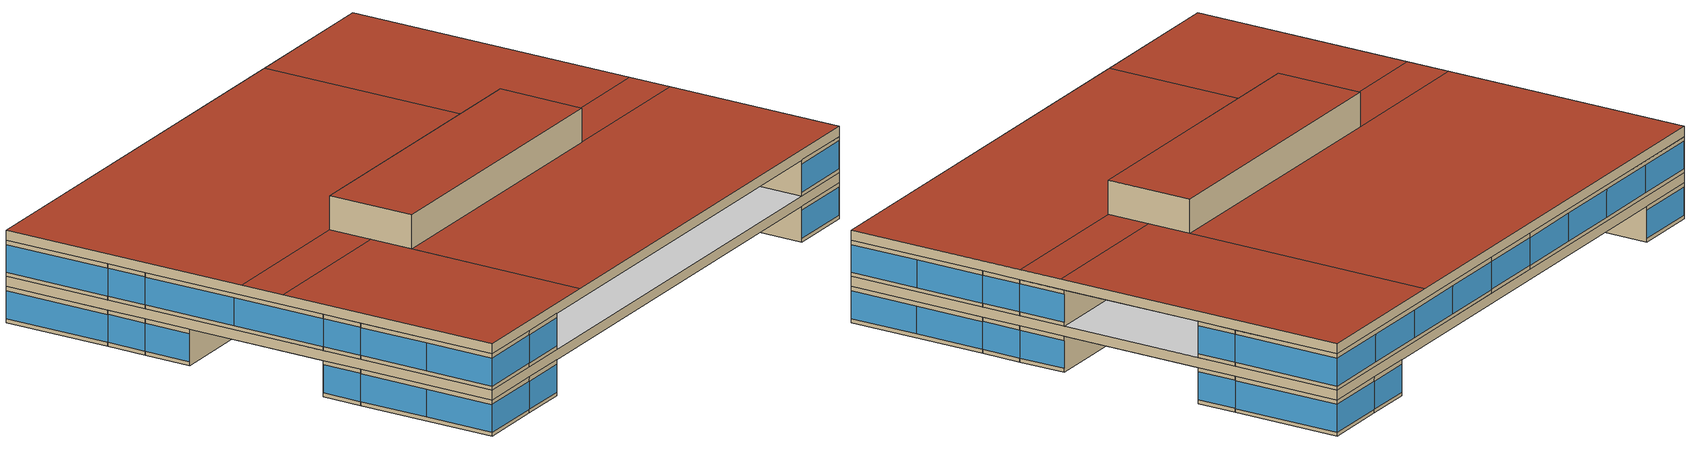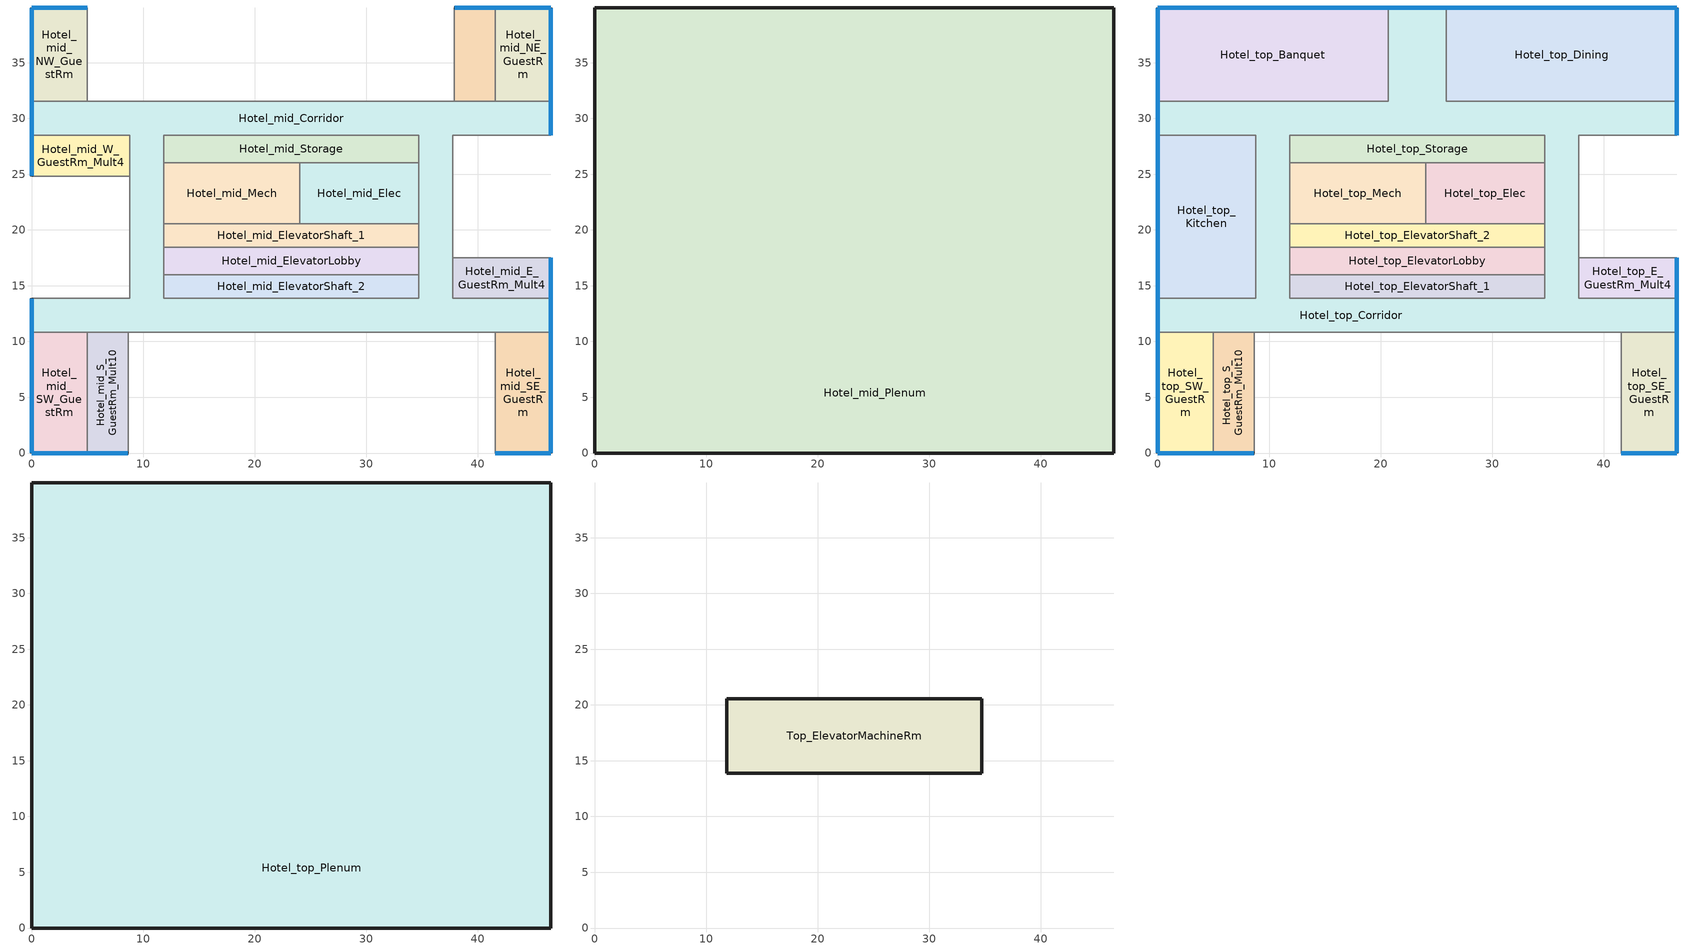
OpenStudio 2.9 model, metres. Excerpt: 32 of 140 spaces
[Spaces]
Hotel_mid_Corridor
 floor adiabatic: 34.72,13.85 34.72,10.81 0,10.81 0,13.85 z23.77; 11.86,21.17 11.86,13.85 8.81,13.85 8.81,21.17 z23.77; 37.76,28.48 37.76,21.17 34.72,21.17 34.72,28.48 z23.77; 46.57,13.85 46.57,10.81 34.72,10.81 34.72,13.85 z23.77; 37.76,21.17 37.76,13.85 34.72,13.85 34.72,21.17 z23.77; 11.86,28.48 11.86,21.17 8.81,21.17 8.81,28.48 z23.77; 46.57,31.53 46.57,28.48 0,28.48 0,31.53 z23.77
 wall outside: 0,13.85 0,10.81 / 0,31.53 0,28.48 / 46.57,28.48 46.57,31.53 / 46.57,10.81 46.57,13.85 z23.77:26.52
 wall adiabatic: 8.81,24.83 8.81,13.85 0,13.85 / 37.92,31.53 5,31.53 / 8.66,10.81 41.57,10.81 / 37.76,17.51 37.76,28.48 46.57,28.48 z23.77:26.52
 wall to Hotel_mid_ElevatorLobby: 34.72,18.43 34.72,15.99 / 11.86,15.99 11.86,18.43 z23.77:26.52
 wall to Hotel_mid_SW_GuestRm: 0,10.81 5,10.81 z23.77:26.52
 wall to Hotel_mid_ElevatorShaft_1: 11.86,18.43 11.86,20.56 / 34.72,20.56 34.72,18.43 z23.77:26.52
 wall to Hotel_mid_NE_GuestRm: 46.57,31.53 41.57,31.53 z23.77:26.52
 wall to Hotel_mid_ElevatorShaft_2: 34.72,15.99 34.72,13.85 11.86,13.85 11.86,15.99 z23.77:26.52
 wall to Hotel_mid_Storage: 11.86,26.05 11.86,28.48 34.72,28.48 34.72,26.05 z23.77:26.52
 wall to Hotel_mid_Elec: 34.72,26.05 34.72,20.56 z23.77:26.52
 wall to Hotel_mid_Mech: 11.86,20.56 11.86,26.05 z23.77:26.52
 wall to Hotel_mid_SE_GuestRm: 41.57,10.81 46.57,10.81 z23.77:26.52
 wall to Hotel_mid_NW_GuestRm: 5,31.53 0,31.53 z23.77:26.52
 wall to Hotel_mid_W_GuestRm_Mult4: 0,28.48 8.81,28.48 8.81,24.83 z23.77:26.52
 wall to Hotel_mid_E_GuestRm_Mult4: 46.57,13.85 37.76,13.85 37.76,17.51 z23.77:26.52
 wall to Hotel_mid_S_GuestRm_Mult10: 5,10.81 8.66,10.81 z23.77:26.52
 wall to Hotel_mid_N_GuestRm_Mult10: 41.57,31.53 37.92,31.53 z23.77:26.52
 window: 0,31.52 0,28.5 / 46.57,28.5 46.57,31.52 / 0,13.84 0,10.82 / 46.57,10.82 46.57,13.84 z24.07:26.2
 ceiling adiabatic: 46.57,10.81 46.57,13.85 11.86,13.85 11.86,10.81 z26.52; 11.86,10.81 11.86,13.85 0,13.85 0,10.81 z26.52; 11.86,13.85 11.86,21.17 8.81,21.17 8.81,13.85 z26.52; 46.57,28.48 46.57,31.53 0,31.53 0,28.48 z26.52; 11.86,21.17 11.86,28.48 8.81,28.48 8.81,21.17 z26.52; 37.76,13.85 37.76,21.17 34.72,21.17 34.72,13.85 z26.52; 37.76,21.17 37.76,28.48 34.72,28.48 34.72,21.17 z26.52
Hotel_mid_NW_GuestRm
 floor adiabatic: 5,39.9 5,31.53 0,31.53 0,39.9 z23.77
 wall outside: 5,39.9 0,39.9 0,31.53 z23.77:26.52
 wall adiabatic: 5,31.53 5,39.9 z23.77:26.52
 window: 0,39.88 0,31.55 z24.07:26.18; 4.98,39.9 0.01,39.9 z24.07:26.19
 ceiling adiabatic: 5,31.53 5,39.9 0,39.9 0,31.53 z26.52
Hotel_mid_N_GuestRm_Mult10
 floor adiabatic: 41.57,39.9 41.57,31.53 37.92,31.53 37.92,39.9 z23.77
 wall outside: 41.57,39.9 37.92,39.9 z23.77:26.52
 wall adiabatic: 37.92,39.9 37.92,31.53 z23.77:26.52
 wall to Hotel_mid_NE_GuestRm: 41.57,31.53 41.57,39.9 z23.77:26.52
 window: 41.56,39.9 37.93,39.9 z24.07:26.19
 ceiling adiabatic: 41.57,31.53 41.57,39.9 37.92,39.9 37.92,31.53 z26.52
Hotel_mid_S_GuestRm_Mult10
 floor adiabatic: 8.66,10.81 8.66,0 5,0 5,10.81 z23.77
 wall outside: 5,0 8.66,0 z23.77:26.52
 wall to Hotel_mid_SW_GuestRm: 5,10.81 5,0 z23.77:26.52
 wall adiabatic: 8.66,0 8.66,10.81 z23.77:26.52
 window: 5.01,0 8.64,0 z24.07:26.19
 ceiling adiabatic: 8.66,0 8.66,10.81 5,10.81 5,0 z26.52
Hotel_mid_ElevatorShaft_1
 floor adiabatic: 34.72,20.56 34.72,18.43 11.86,18.43 11.86,20.56 z23.77
 wall to Hotel_mid_ElevatorLobby: 11.86,18.43 34.72,18.43 z23.77:26.52
 wall to Hotel_mid_Mech: 24.05,20.56 11.86,20.56 z23.77:26.52
 wall to Hotel_mid_Elec: 34.72,20.56 24.05,20.56 z23.77:26.52
 ceiling adiabatic: 34.72,18.43 34.72,20.56 11.86,20.56 11.86,18.43 z26.52
Hotel_mid_Storage
 floor adiabatic: 34.72,28.48 34.72,26.05 11.86,26.05 11.86,28.48 z23.77
 wall to Hotel_mid_Mech: 11.86,26.05 24.05,26.05 z23.77:26.52
 wall to Hotel_mid_Elec: 24.05,26.05 34.72,26.05 z23.77:26.52
 ceiling adiabatic: 34.72,26.05 34.72,28.48 11.86,28.48 11.86,26.05 z26.52
Hotel_mid_ElevatorShaft_2
 floor adiabatic: 34.72,15.99 34.72,13.85 11.86,13.85 11.86,15.99 z23.77
 wall to Hotel_mid_ElevatorLobby: 34.72,15.99 11.86,15.99 z23.77:26.52
 ceiling adiabatic: 34.72,13.85 34.72,15.99 11.86,15.99 11.86,13.85 z26.52
Hotel_mid_SW_GuestRm
 floor adiabatic: 5,10.81 5,0 0,0 0,10.81 z23.77
 wall outside: 0,10.81 0,0 5,0 z23.77:26.52
 window: 0,10.79 0,5.4 / 0,5.4 0,0.02 z24.08:26.18; 0.01,0 4.98,0 z24.07:26.19
 ceiling adiabatic: 5,0 5,10.81 0,10.81 0,0 z26.52
Hotel_mid_ElevatorLobby
 floor adiabatic: 34.72,18.43 34.72,15.99 11.86,15.99 11.86,18.43 z23.77
 ceiling adiabatic: 34.72,15.99 34.72,18.43 11.86,18.43 11.86,15.99 z26.52
Hotel_mid_W_GuestRm_Mult4
 floor adiabatic: 8.81,28.48 8.81,24.83 0,24.83 0,28.48 z23.77
 wall outside: 0,28.48 0,24.83 z23.77:26.52
 wall adiabatic: 0,24.83 8.81,24.83 z23.77:26.52
 window: 0,28.47 0,24.84 z24.07:26.19
 ceiling adiabatic: 8.81,24.83 8.81,28.48 0,28.48 0,24.83 z26.52
Hotel_mid_Elec
 floor adiabatic: 34.72,26.05 34.72,20.56 24.05,20.56 24.05,26.05 z23.77
 wall to Hotel_mid_Mech: 24.05,26.05 24.05,20.56 z23.77:26.52
 ceiling adiabatic: 34.72,20.56 34.72,26.05 24.05,26.05 24.05,20.56 z26.52
Hotel_mid_NE_GuestRm
 floor adiabatic: 46.57,39.9 46.57,31.53 41.57,31.53 41.57,39.9 z23.77
 wall outside: 46.57,31.53 46.57,39.9 41.57,39.9 z23.77:26.52
 window: 46.56,39.9 41.59,39.9 z24.07:26.19; 46.57,31.55 46.57,39.88 z24.07:26.18
 ceiling adiabatic: 46.57,31.53 46.57,39.9 41.57,39.9 41.57,31.53 z26.52
Hotel_mid_SE_GuestRm
 floor adiabatic: 46.57,10.81 46.57,0 41.57,0 41.57,10.81 z23.77
 wall outside: 41.57,0 46.57,0 46.57,10.81 z23.77:26.52
 wall adiabatic: 41.57,10.81 41.57,0 z23.77:26.52
 window: 41.59,0 46.56,0 z24.07:26.19; 46.57,0.02 46.57,5.4 / 46.57,5.4 46.57,10.79 z24.08:26.18
 ceiling adiabatic: 46.57,0 46.57,10.81 41.57,10.81 41.57,0 z26.52
Hotel_mid_E_GuestRm_Mult4
 floor adiabatic: 46.57,17.51 46.57,13.85 37.76,13.85 37.76,17.51 z23.77
 wall outside: 46.57,13.85 46.57,17.51 z23.77:26.52
 wall adiabatic: 46.57,17.51 37.76,17.51 z23.77:26.52
 window: 46.57,13.87 46.57,17.5 z24.07:26.19
 ceiling adiabatic: 46.57,13.85 46.57,17.51 37.76,17.51 37.76,13.85 z26.52
Hotel_mid_Mech
 floor adiabatic: 24.05,26.05 24.05,20.56 11.86,20.56 11.86,26.05 z23.77
 ceiling adiabatic: 24.05,20.56 24.05,26.05 11.86,26.05 11.86,20.56 z26.52
Hotel_mid_Plenum
 floor adiabatic: 46.57,28.48 46.57,17.51 37.76,17.51 37.76,28.48 z26.52; 34.72,26.05 34.72,20.56 24.05,20.56 24.05,26.05 z26.52; 34.72,18.43 34.72,15.99 11.86,15.99 11.86,18.43 z26.52; 41.57,10.81 41.57,0 8.66,0 8.66,10.81 z26.52; 37.92,39.9 37.92,31.53 5,31.53 5,39.9 z26.52; 5,39.9 5,31.53 0,31.53 0,39.9 z26.52; 46.57,17.51 46.57,13.85 37.76,13.85 37.76,17.51 z26.52; 34.72,20.56 34.72,18.43 11.86,18.43 11.86,20.56 z26.52; 34.72,28.48 34.72,26.05 11.86,26.05 11.86,28.48 z26.52; 11.86,28.48 11.86,21.17 8.81,21.17 8.81,28.48 z26.52; 46.57,13.85 46.57,10.81 34.72,10.81 34.72,13.85 z26.52; 24.05,26.05 24.05,20.56 11.86,20.56 11.86,26.05 z26.52; 41.57,39.9 41.57,31.53 37.92,31.53 37.92,39.9 z26.52; 46.57,10.81 46.57,0 41.57,0 41.57,10.81 z26.52; 46.57,39.9 46.57,31.53 41.57,31.53 41.57,39.9 z26.52; 46.57,31.53 46.57,28.48 0,28.48 0,31.53 z26.52; 11.86,21.17 11.86,13.85 8.81,13.85 8.81,21.17 z26.52; 8.81,28.48 8.81,24.83 0,24.83 0,28.48 z26.52; 34.72,15.99 34.72,13.85 11.86,13.85 11.86,15.99 z26.52; 37.76,28.48 37.76,21.17 34.72,21.17 34.72,28.48 z26.52; 5,10.81 5,0 0,0 0,10.81 z26.52; 34.72,13.85 34.72,10.81 0,10.81 0,13.85 z26.52; 8.66,10.81 8.66,0 5,0 5,10.81 z26.52; 37.76,21.17 37.76,13.85 34.72,13.85 34.72,21.17 z26.52; 8.81,24.83 8.81,13.85 0,13.85 0,24.83 z26.52
 wall outside: 46.57,0 46.57,39.9 0,39.9 0,0 46.57,0 z26.52:27.28
 ceiling adiabatic: 24.05,20.56 24.05,26.05 11.86,26.05 11.86,20.56 z27.28; 34.72,13.85 34.72,15.99 11.86,15.99 11.86,13.85 z27.28; 8.66,0 8.66,10.81 5,10.81 5,0 z27.28; 34.72,18.43 34.72,20.56 11.86,20.56 11.86,18.43 z27.28; 11.86,13.85 11.86,21.17 8.81,21.17 8.81,13.85 z27.28; 11.86,21.17 11.86,28.48 8.81,28.48 8.81,21.17 z27.28; 8.81,13.85 8.81,28.48 0,28.48 0,13.85 z27.28; 41.57,0 41.57,10.81 8.66,10.81 8.66,0 z27.28; 34.72,15.99 34.72,18.43 11.86,18.43 11.86,15.99 z27.28; 46.57,13.85 46.57,17.51 37.76,17.51 37.76,13.85 z27.28; 20.7,31.53 20.7,39.9 0,39.9 0,31.53 z27.28; 46.57,31.53 46.57,39.9 25.88,39.9 25.88,31.53 z27.28; 46.57,28.48 46.57,31.53 25.88,31.53 25.88,28.48 z27.28; 8.81,28.48 8.81,31.53 0,31.53 0,28.48 z27.28; 37.76,21.17 37.76,28.48 34.72,28.48 34.72,21.17 z27.28; 46.57,17.51 46.57,28.48 37.76,28.48 37.76,17.51 z27.28; 46.57,0 46.57,10.81 41.57,10.81 41.57,0 z27.28; 5,0 5,10.81 0,10.81 0,0 z27.28; 34.72,26.05 34.72,28.48 11.86,28.48 11.86,26.05 z27.28; 46.57,10.81 46.57,13.85 11.86,13.85 11.86,10.81 z27.28; 11.86,10.81 11.86,13.85 0,13.85 0,10.81 z27.28; 25.88,31.53 25.88,39.9 20.7,39.9 20.7,31.53 z27.28; 25.88,28.48 25.88,31.53 8.81,31.53 8.81,28.48 z27.28; 34.72,20.56 34.72,26.05 24.05,26.05 24.05,20.56 z27.28; 37.76,13.85 37.76,21.17 34.72,21.17 34.72,13.85 z27.28
Hotel_top_Dining
 floor adiabatic: 46.57,39.9 46.57,31.53 25.88,31.53 25.88,39.9 z27.28
 wall outside: 46.57,31.53 46.57,39.9 25.88,39.9 z27.28:30.02
 wall to Hotel_top_Corridor: 25.88,39.9 25.88,31.53 46.57,31.53 z27.28:30.02
 window: 46.56,39.9 41.39,39.9 / 41.39,39.9 36.23,39.9 / 36.22,39.9 31.06,39.9 / 31.06,39.9 25.89,39.9 z27.58:29.68; 46.57,31.55 46.57,39.88 z27.58:29.69
 ceiling adiabatic: 46.57,31.53 46.57,39.9 25.88,39.9 25.88,31.53 z30.02
Hotel_top_ElevatorLobby
 floor adiabatic: 34.72,18.43 34.72,15.99 11.86,15.99 11.86,18.43 z27.28
 wall to Hotel_top_ElevatorShaft_1: 11.86,15.99 34.72,15.99 z27.28:30.02
 wall to Hotel_top_ElevatorShaft_2: 34.72,18.43 11.86,18.43 z27.28:30.02
 wall to Hotel_top_Corridor: 11.86,18.43 11.86,15.99 / 34.72,15.99 34.72,18.43 z27.28:30.02
 ceiling adiabatic: 34.72,15.99 34.72,18.43 11.86,18.43 11.86,15.99 z30.02
Hotel_top_E_GuestRm_Mult4
 floor adiabatic: 46.57,17.51 46.57,13.85 37.76,13.85 37.76,17.51 z27.28
 wall outside: 46.57,13.85 46.57,17.51 z27.28:30.02
 wall to Hotel_top_Corridor: 37.76,17.51 37.76,13.85 46.57,13.85 z27.28:30.02
 wall adiabatic: 46.57,17.51 37.76,17.51 z27.28:30.02
 window: 46.57,13.87 46.57,17.5 z27.58:29.7
 ceiling adiabatic: 46.57,13.85 46.57,17.51 37.76,17.51 37.76,13.85 z30.02
Hotel_top_ElevatorShaft_2
 floor adiabatic: 34.72,20.56 34.72,18.43 11.86,18.43 11.86,20.56 z27.28
 wall to Hotel_top_Mech: 24.05,20.56 11.86,20.56 z27.28:30.02
 wall to Hotel_top_Corridor: 34.72,18.43 34.72,20.56 / 11.86,20.56 11.86,18.43 z27.28:30.02
 wall to Hotel_top_Elec: 34.72,20.56 24.05,20.56 z27.28:30.02
 ceiling adiabatic: 34.72,18.43 34.72,20.56 11.86,20.56 11.86,18.43 z30.02
Hotel_top_Corridor
 floor adiabatic: 25.88,39.9 25.88,31.53 20.7,31.53 20.7,39.9 z27.28; 11.86,21.17 11.86,13.85 8.81,13.85 8.81,21.17 z27.28; 37.76,31.53 37.76,28.48 20.7,28.48 20.7,31.53 z27.28; 11.86,28.48 11.86,21.17 8.81,21.17 8.81,28.48 z27.28; 46.57,13.85 46.57,10.81 34.72,10.81 34.72,13.85 z27.28; 20.7,31.53 20.7,28.48 0,28.48 0,31.53 z27.28; 46.57,31.53 46.57,28.48 37.76,28.48 37.76,31.53 z27.28; 37.76,21.17 37.76,13.85 34.72,13.85 34.72,21.17 z27.28; 34.72,13.85 34.72,10.81 0,10.81 0,13.85 z27.28; 37.76,28.48 37.76,21.17 34.72,21.17 34.72,28.48 z27.28
 wall outside: 46.57,10.81 46.57,13.85 / 0,31.53 0,28.48 / 25.88,39.9 20.7,39.9 / 0,13.85 0,10.81 / 46.57,28.48 46.57,31.53 z27.28:30.02
 wall to Hotel_top_Kitchen: 0,28.48 8.81,28.48 8.81,13.85 0,13.85 z27.28:30.02
 wall to Hotel_top_S_GuestRm_Mult10: 5,10.81 8.66,10.81 z27.28:30.02
 wall to Hotel_top_SE_GuestRm: 41.57,10.81 46.57,10.81 z27.28:30.02
 wall to Hotel_top_ElevatorShaft_1: 34.72,15.99 34.72,13.85 11.86,13.85 11.86,15.99 z27.28:30.02
 wall to Hotel_top_Mech: 11.86,20.56 11.86,26.05 z27.28:30.02
 wall adiabatic: 8.66,10.81 41.57,10.81 / 37.76,17.51 37.76,28.48 46.57,28.48 z27.28:30.02
 wall to Hotel_top_Banquet: 20.7,39.9 20.7,31.53 0,31.53 z27.28:30.02
 wall to Hotel_top_Storage: 11.86,26.05 11.86,28.48 34.72,28.48 34.72,26.05 z27.28:30.02
 wall to Hotel_top_SW_GuestRm: 0,10.81 5,10.81 z27.28:30.02
 wall to Hotel_top_Elec: 34.72,26.05 34.72,20.56 z27.28:30.02
 window: 46.57,10.82 46.57,13.84 / 0,31.52 0,28.5 / 46.57,28.5 46.57,31.52 / 0,13.84 0,10.82 z27.58:29.7; 25.86,39.9 20.71,39.9 z27.58:29.69
 ceiling adiabatic: 37.76,13.85 37.76,21.17 34.72,21.17 34.72,13.85 z30.02; 8.81,28.48 8.81,31.53 0,31.53 0,28.48 z30.02; 25.88,31.53 25.88,39.9 20.7,39.9 20.7,31.53 z30.02; 11.86,10.81 11.86,13.85 0,13.85 0,10.81 z30.02; 11.86,13.85 11.86,21.17 8.81,21.17 8.81,13.85 z30.02; 25.88,28.48 25.88,31.53 8.81,31.53 8.81,28.48 z30.02; 46.57,28.48 46.57,31.53 25.88,31.53 25.88,28.48 z30.02; 11.86,21.17 11.86,28.48 8.81,28.48 8.81,21.17 z30.02; 46.57,10.81 46.57,13.85 11.86,13.85 11.86,10.81 z30.02; 37.76,21.17 37.76,28.48 34.72,28.48 34.72,21.17 z30.02
Hotel_top_SE_GuestRm
 floor adiabatic: 46.57,10.81 46.57,0 41.57,0 41.57,10.81 z27.28
 wall outside: 41.57,0 46.57,0 46.57,10.81 z27.28:30.02
 wall adiabatic: 41.57,10.81 41.57,0 z27.28:30.02
 window: 46.57,0.02 46.57,5.4 / 41.59,0 46.56,0 / 46.57,5.4 46.57,10.79 z27.58:29.69
 ceiling adiabatic: 46.57,0 46.57,10.81 41.57,10.81 41.57,0 z30.02
Hotel_top_S_GuestRm_Mult10
 floor adiabatic: 8.66,10.81 8.66,0 5,0 5,10.81 z27.28
 wall outside: 5,0 8.66,0 z27.28:30.02
 wall adiabatic: 8.66,0 8.66,10.81 z27.28:30.02
 wall to Hotel_top_SW_GuestRm: 5,10.81 5,0 z27.28:30.02
 window: 5.01,0 8.64,0 z27.58:29.7
 ceiling adiabatic: 8.66,0 8.66,10.81 5,10.81 5,0 z30.02
Hotel_top_ElevatorShaft_1
 floor adiabatic: 34.72,15.99 34.72,13.85 11.86,13.85 11.86,15.99 z27.28
 ceiling adiabatic: 34.72,13.85 34.72,15.99 11.86,15.99 11.86,13.85 z30.02
Hotel_top_Mech
 floor adiabatic: 24.05,26.05 24.05,20.56 11.86,20.56 11.86,26.05 z27.28
 wall to Hotel_top_Storage: 24.05,26.05 11.86,26.05 z27.28:30.02
 wall to Hotel_top_Elec: 24.05,20.56 24.05,26.05 z27.28:30.02
 ceiling adiabatic: 24.05,20.56 24.05,26.05 11.86,26.05 11.86,20.56 z30.02
Hotel_top_Storage
 floor adiabatic: 34.72,28.48 34.72,26.05 11.86,26.05 11.86,28.48 z27.28
 wall to Hotel_top_Elec: 24.05,26.05 34.72,26.05 z27.28:30.02
 ceiling adiabatic: 34.72,26.05 34.72,28.48 11.86,28.48 11.86,26.05 z30.02
Hotel_top_Kitchen
 floor adiabatic: 8.81,28.48 8.81,13.85 0,13.85 0,28.48 z27.28
 wall outside: 0,28.48 0,13.85 z27.28:30.02
 window: 0,28.47 0,21.17 / 0,21.17 0,13.87 z27.58:29.68
 ceiling adiabatic: 8.81,13.85 8.81,28.48 0,28.48 0,13.85 z30.02
Hotel_top_Elec
 floor adiabatic: 34.72,26.05 34.72,20.56 24.05,20.56 24.05,26.05 z27.28
 ceiling adiabatic: 34.72,20.56 34.72,26.05 24.05,26.05 24.05,20.56 z30.02
Hotel_top_Banquet
 floor adiabatic: 20.7,39.9 20.7,31.53 0,31.53 0,39.9 z27.28
 wall outside: 20.7,39.9 0,39.9 0,31.53 z27.28:30.02
 window: 20.68,39.9 15.52,39.9 / 15.51,39.9 10.35,39.9 / 10.35,39.9 5.18,39.9 / 5.18,39.9 0.02,39.9 z27.58:29.68; 0,39.88 0,31.55 z27.58:29.69
 ceiling adiabatic: 20.7,31.53 20.7,39.9 0,39.9 0,31.53 z30.02
Hotel_top_SW_GuestRm
 floor adiabatic: 5,10.81 5,0 0,0 0,10.81 z27.28
 wall outside: 0,10.81 0,0 5,0 z27.28:30.02
 window: 0.01,0 4.98,0 / 0,10.79 0,5.4 / 0,5.4 0,0.02 z27.58:29.69
 ceiling adiabatic: 5,0 5,10.81 0,10.81 0,0 z30.02
Hotel_top_Plenum
 floor adiabatic: 46.57,13.85 46.57,10.81 34.72,10.81 34.72,13.85 z30.02; 41.57,10.81 41.57,0 8.66,0 8.66,10.81 z30.02; 37.76,21.17 37.76,13.85 34.72,13.85 34.72,21.17 z30.02; 46.57,17.51 46.57,13.85 37.76,13.85 37.76,17.51 z30.02; 46.57,28.48 46.57,17.51 37.76,17.51 37.76,28.48 z30.02; 37.76,31.53 37.76,28.48 20.7,28.48 20.7,31.53 z30.02; 24.05,26.05 24.05,20.56 11.86,20.56 11.86,26.05 z30.02; 20.7,31.53 20.7,28.48 0,28.48 0,31.53 z30.02; 25.88,39.9 25.88,31.53 20.7,31.53 20.7,39.9 z30.02; 34.72,18.43 34.72,15.99 11.86,15.99 11.86,18.43 z30.02; 34.72,13.85 34.72,10.81 0,10.81 0,13.85 z30.02; 34.72,26.05 34.72,20.56 24.05,20.56 24.05,26.05 z30.02; 34.72,20.56 34.72,18.43 11.86,18.43 11.86,20.56 z30.02; 37.76,28.48 37.76,21.17 34.72,21.17 34.72,28.48 z30.02; 5,10.81 5,0 0,0 0,10.81 z30.02; 8.66,10.81 8.66,0 5,0 5,10.81 z30.02; 11.86,21.17 11.86,13.85 8.81,13.85 8.81,21.17 z30.02; 20.7,39.9 20.7,31.53 0,31.53 0,39.9 z30.02; 46.57,31.53 46.57,28.48 37.76,28.48 37.76,31.53 z30.02; 46.57,10.81 46.57,0 41.57,0 41.57,10.81 z30.02; 11.86,28.48 11.86,21.17 8.81,21.17 8.81,28.48 z30.02; 46.57,39.9 46.57,31.53 25.88,31.53 25.88,39.9 z30.02; 34.72,28.48 34.72,26.05 11.86,26.05 11.86,28.48 z30.02; 8.81,28.48 8.81,13.85 0,13.85 0,28.48 z30.02; 34.72,15.99 34.72,13.85 11.86,13.85 11.86,15.99 z30.02
 wall outside: 0,39.9 0,0 46.57,0 46.57,39.9 0,39.9 z30.02:30.78
 roof outside: 11.86,17.21 11.86,20.56 0,20.56 0,17.21 z30.78; 11.86,0 11.86,17.21 0,17.21 0,0 z30.78; 34.72,20.56 34.72,39.9 0,39.9 0,20.56 z30.78; 46.57,0 46.57,13.85 11.86,13.85 11.86,0 z30.78; 46.57,17.21 46.57,39.9 34.72,39.9 34.72,17.21 z30.78; 46.57,13.85 46.57,17.21 34.72,17.21 34.72,13.85 z30.78
Top_ElevatorMachineRm
 floor to Hotel_top_Plenum: 34.72,20.56 34.72,13.85 11.86,13.85 11.86,20.56 z30.78
 wall outside: 11.86,13.85 34.72,13.85 34.72,20.56 11.86,20.56 11.86,13.85 z30.78:33.38
 roof outside: 34.72,13.85 34.72,20.56 11.86,20.56 11.86,13.85 z33.38
[Site]
Tall Building Geometry (15-O7:15-O7)  (15-07:15-07): Latitude {deg}=37.62; Longitude {deg}=-122.4; Time Zone {hr}=-8; Elevation {m}=6; Terrain=Suburbs
[SizingPeriod:DesignDay] Barometric Pressure {Pa}=101252.9; Wind Speed {m/s}=0; Wind Direction {deg}=0; Sky Clearness=0.98; Rain Indicator=0; Snow Indicator=0; Day of Month=15; Day Type=SummerDesignDay; Daylight Saving Time Indicator=1; Humidity Indicating Type=WetBulb; Solar Model Indicator=ASHRAEClearSky
Name | Maximum Dry-Bulb Temperature {C} | Daily Dry-Bulb Temperature Range {deltaC} | Humidity Indicating Conditions at Maximum Dry-Bulb | Month
Summer Design Day in Tall Building Geometry (15-O7:15-O7) Aug | 29.7 | 11.1 | 18.4 | 8
Summer Design Day in Tall Building Geometry (15-O7:15-O7) Jul | 28.7 | 10.9 | 18.6 | 7
Summer Design Day in Tall Building Geometry (15-O7:15-O7) Sep | 30.9 | 13.1 | 18 | 9
[Building]
Building: North Axis {deg}=0; Standards Number of Stories=39; Standards Number of Above Ground Stories=38
[ThermalZone] Zone Inside Convection Algorithm=TARP; Use Ideal Air Loads=No
Name | Multiplier | Volume {m3}
Hotel_mid_Plenum Thermal Zone; Hotel_top_Plenum Thermal Zone | 1 | 1415.95
Hotel_top_Dining Thermal Zone; Hotel_top_Banquet Thermal Zone | 1 | 475.0065
Hotel_top_ElevatorLobby Thermal Zone; Hotel_mid_Storage Thermal Zone; Hotel_top_Storage Thermal Zone; Hotel_mid_ElevatorLobby Thermal Zone | 1 | 152.911
Hotel_mid_Corridor Thermal Zone | 1 | 1023.48
Hotel_top_E_GuestRm_Mult4 Thermal Zone; Hotel_mid_E_GuestRm_Mult4 Thermal Zone; Hotel_mid_W_GuestRm_Mult4 Thermal Zone | 4 | 88.3825
Hotel_top_ElevatorShaft_2 Thermal Zone; Hotel_mid_ElevatorShaft_2 Thermal Zone; Hotel_mid_ElevatorShaft_1 Thermal Zone; Hotel_top_ElevatorShaft_1 Thermal Zone | 1 | 133.7971
Hotel_top_Corridor Thermal Zone | 1 | 1142.41
Hotel_top_SE_GuestRm Thermal Zone; Hotel_mid_SE_GuestRm Thermal Zone; Hotel_top_SW_GuestRm Thermal Zone; Hotel_mid_SW_GuestRm Thermal Zone | 1 | 148.1656
Hotel_mid_NW_GuestRm Thermal Zone; Hotel_mid_NE_GuestRm Thermal Zone | 1 | 114.7291
Hotel_mid_N_GuestRm_Mult10 Thermal Zone | 10 | 83.9481
Hotel_top_S_GuestRm_Mult10 Thermal Zone; Hotel_mid_S_GuestRm_Mult10 Thermal Zone | 10 | 108.4139
Hotel_top_Mech Thermal Zone; Hotel_mid_Mech Thermal Zone | 1 | 183.4932
Top_ElevatorMachineRm Thermal Zone | 1 | 397.1438
Hotel_mid_Elec Thermal Zone; Hotel_top_Elec Thermal Zone | 1 | 160.5565
Hotel_top_Kitchen Thermal Zone | 1 | 353.5302
[Space]
Name | Building Story | Thermal Zone | Part of Total Floor Area | Space Type
Hotel_mid_Plenum | Hotel_mid story | Hotel_mid_Plenum Thermal Zone | No
Hotel_top_Dining | Hotel_top story | Hotel_top_Dining Thermal Zone | Yes | LargeHotel Banquet
Hotel_top_ElevatorLobby | Hotel_top story | Hotel_top_ElevatorLobby Thermal Zone | Yes | Elevator Lobby
Hotel_mid_Corridor | Hotel_mid story | Hotel_mid_Corridor Thermal Zone | Yes | LargeHotel Corridor
Hotel_top_E_GuestRm_Mult4 | Hotel_top story | Hotel_top_E_GuestRm_Mult4 Thermal Zone | Yes | LargeHotel GuestRoom5
Hotel_top_ElevatorShaft_2 | Hotel_top story | Hotel_top_ElevatorShaft_2 Thermal Zone | Yes | Elevator Shaft
Hotel_top_Corridor | Hotel_top story | Hotel_top_Corridor Thermal Zone | Yes | LargeHotel Corridor
Hotel_top_SE_GuestRm | Hotel_top story | Hotel_top_SE_GuestRm Thermal Zone | Yes | LargeHotel GuestRoom7
Hotel_mid_E_GuestRm_Mult4 | Hotel_mid story | Hotel_mid_E_GuestRm_Mult4 Thermal Zone | Yes | LargeHotel GuestRoom5
Hotel_mid_NW_GuestRm | Hotel_mid story | Hotel_mid_NW_GuestRm Thermal Zone | Yes | LargeHotel GuestRoom6
Hotel_mid_N_GuestRm_Mult10 | Hotel_mid story | Hotel_mid_N_GuestRm_Mult10 Thermal Zone | Yes | LargeHotel GuestRoom5
Hotel_top_S_GuestRm_Mult10 | Hotel_top story | Hotel_top_S_GuestRm_Mult10 Thermal Zone | Yes | LargeHotel GuestRoom6
Hotel_mid_S_GuestRm_Mult10 | Hotel_mid story | Hotel_mid_S_GuestRm_Mult10 Thermal Zone | Yes | LargeHotel GuestRoom6
Hotel_mid_NE_GuestRm | Hotel_mid story | Hotel_mid_NE_GuestRm Thermal Zone | Yes | LargeHotel GuestRoom6
Hotel_mid_ElevatorShaft_2 | Hotel_mid story | Hotel_mid_ElevatorShaft_2 Thermal Zone | Yes | Elevator Shaft
Hotel_mid_ElevatorShaft_1 | Hotel_mid story | Hotel_mid_ElevatorShaft_1 Thermal Zone | Yes | Elevator Shaft
Hotel_top_ElevatorShaft_1 | Hotel_top story | Hotel_top_ElevatorShaft_1 Thermal Zone | Yes | Elevator Shaft
Hotel_mid_SE_GuestRm | Hotel_mid story | Hotel_mid_SE_GuestRm Thermal Zone | Yes | LargeHotel GuestRoom7
Hotel_top_Mech | Hotel_top story | Hotel_top_Mech Thermal Zone | Yes | Elec/MechRoom
Hotel_mid_Storage | Hotel_mid story | Hotel_mid_Storage Thermal Zone | Yes | LargeHotel Storage
Hotel_top_Storage | Hotel_top story | Hotel_top_Storage Thermal Zone | Yes | LargeHotel Storage
Top_ElevatorMachineRm | ElevatorMachineRm story | Top_ElevatorMachineRm Thermal Zone | Yes | Elevator Machine Room
Hotel_top_SW_GuestRm | Hotel_top story | Hotel_top_SW_GuestRm Thermal Zone | Yes | LargeHotel GuestRoom7
Hotel_mid_SW_GuestRm | Hotel_mid story | Hotel_mid_SW_GuestRm Thermal Zone | Yes | LargeHotel GuestRoom7
Hotel_mid_ElevatorLobby | Hotel_mid story | Hotel_mid_ElevatorLobby Thermal Zone | Yes | Elevator Lobby
Hotel_mid_W_GuestRm_Mult4 | Hotel_mid story | Hotel_mid_W_GuestRm_Mult4 Thermal Zone | Yes | LargeHotel GuestRoom5
Hotel_mid_Mech | Hotel_mid story | Hotel_mid_Mech Thermal Zone | Yes | Elec/MechRoom
Hotel_mid_Elec | Hotel_mid story | Hotel_mid_Elec Thermal Zone | Yes | Elec/MechRoom
Hotel_top_Plenum | Hotel_top story | Hotel_top_Plenum Thermal Zone | No
Hotel_top_Kitchen | Hotel_top story | Hotel_top_Kitchen Thermal Zone | Yes | LargeHotel Kitchen
Hotel_top_Elec | Hotel_top story | Hotel_top_Elec Thermal Zone | Yes | Elec/MechRoom
Hotel_top_Banquet | Hotel_top story | Hotel_top_Banquet Thermal Zone | Yes | LargeHotel Banquet
[SpaceType]
Name | Standards Building Type | Standards Space Type
Corridor | Office | corridor
Dining | Office | dining
Elec/MechRoom; Elevator Machine Room | Office | electrical/mechanical
LargeHotel Banquet | LargeHotel | dining
LargeHotel Corridor | LargeHotel | corridor
LargeHotel Kitchen | LargeHotel | food preparation
LargeHotel Storage | LargeHotel | storage
Lobby; Elevator Lobby; Elevator Shaft | Office | lobby
Storage | Office | storage
LargeHotel GuestRoom5; LargeHotel GuestRoom6; LargeHotel GuestRoom7 | LargeHotel | guest room
[BuildingStory]
ElevatorMachineRm story; Hotel_mid story; Hotel_top story
